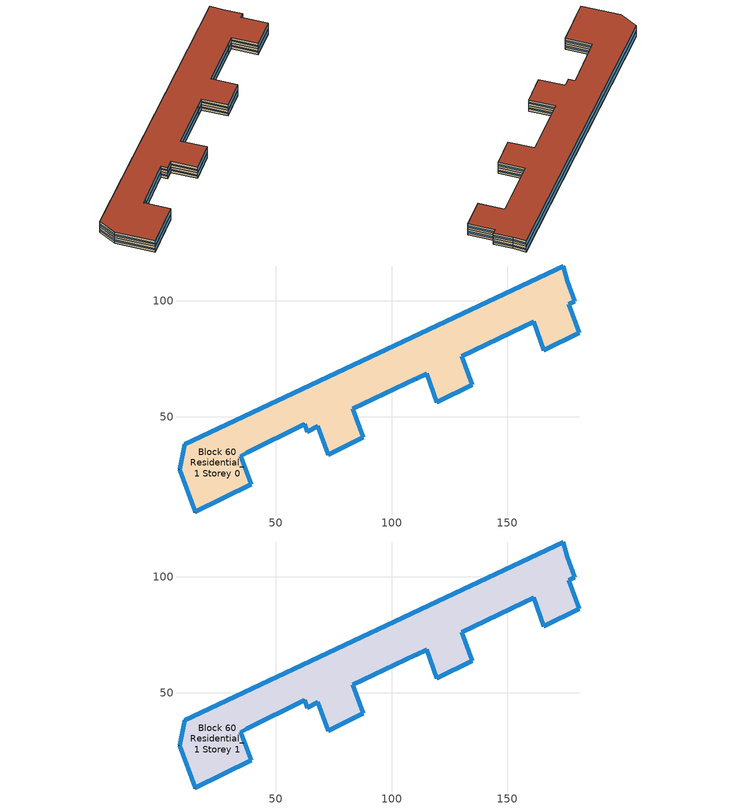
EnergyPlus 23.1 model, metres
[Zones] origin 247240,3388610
Block 60 Residential_1 Storey 0
 floor ground (Project Floor): 174.19,115.06 175.96,108.7 179.21,99.86 176.49,98.59 181,86.17 165.76,78.76 161.34,90.96 156.78,88.74 130.29,76.16 134.8,63.85 119.56,56.33 115.14,68.52 110.58,66.3 83.31,53.41 87.82,41.1 72.58,33.58 68.16,45.77 63.6,43.55 62.43,46.68 37.57,34.4 34.95,33.02 39.46,20.82 15.29,8.85 8.62,27.2 10.69,38.02 z0
 wall outside (Project Wall): 37.57,34.4 62.43,46.68 63.6,43.55 68.16,45.77 72.58,33.58 87.82,41.1 83.31,53.41 110.58,66.3 115.14,68.52 119.56,56.33 134.8,63.85 130.29,76.16 156.78,88.74 161.34,90.96 165.76,78.76 181,86.17 176.49,98.59 179.21,99.86 175.96,108.7 174.19,115.06 10.69,38.02 8.62,27.2 15.29,8.85 39.46,20.82 34.95,33.02 37.57,34.4 z0:3
 window (Residential_south_window_construction): 37.59,34.4 62.41,46.68 / 63.6,43.55 68.16,45.77 / 72.59,33.58 87.81,41.09 / 83.33,53.41 110.57,66.29 / 110.58,66.3 115.14,68.52 / 119.57,56.33 134.79,63.84 / 130.3,76.16 156.77,88.73 / 156.78,88.74 161.34,90.96 / 165.77,78.77 180.99,86.17 / 176.49,98.59 179.21,99.86 / 15.3,8.86 39.45,20.81 / 34.95,33.02 37.57,34.4 z0.6:2.4
 window (Residential_west_window_construction): 62.43,46.68 63.6,43.55 / 68.17,45.77 72.58,33.58 / 115.14,68.52 119.56,56.33 / 161.35,90.95 165.76,78.77 / 10.69,38.02 8.62,27.21 / 8.62,27.19 15.28,8.86 z1.2:1.8
 window (Residential_east_window_construction): 87.82,41.1 83.31,53.4 / 134.8,63.85 130.29,76.15 / 181,86.18 176.49,98.59 / 179.21,99.86 175.96,108.7 / 175.96,108.7 174.19,115.06 / 39.46,20.83 34.95,33.01 z1.12:1.88
 window (Residential_north_window_construction): 174.11,115.03 10.78,38.06 z0.6:2.4
 roof outside (Project Ceiling): 165.76,78.76 181,86.17 176.49,98.59 179.21,99.86 175.96,108.7 174.19,115.06 10.69,38.02 8.62,27.2 15.29,8.85 39.46,20.82 34.95,33.02 37.57,34.4 62.43,46.68 63.6,43.55 68.16,45.77 72.58,33.58 87.82,41.1 83.31,53.41 110.58,66.3 115.14,68.52 119.56,56.33 134.8,63.85 130.29,76.16 156.78,88.74 161.34,90.96 z3
Block 60 Residential_1 Storey 1
 floor outside (Project Floor): 174.19,115.06 175.96,108.7 179.21,99.86 176.49,98.59 181,86.17 165.76,78.76 161.34,90.96 156.78,88.74 130.29,76.16 134.8,63.85 119.56,56.33 115.14,68.52 110.58,66.3 83.31,53.41 87.82,41.1 72.58,33.58 68.16,45.77 63.6,43.55 62.43,46.68 37.57,34.4 34.95,33.02 39.46,20.82 15.29,8.85 8.62,27.2 10.69,38.02 z3
 wall outside (Project Wall): 37.57,34.4 62.43,46.68 63.6,43.55 68.16,45.77 72.58,33.58 87.82,41.1 83.31,53.41 110.58,66.3 115.14,68.52 119.56,56.33 134.8,63.85 130.29,76.16 156.78,88.74 161.34,90.96 165.76,78.76 181,86.17 176.49,98.59 179.21,99.86 175.96,108.7 174.19,115.06 10.69,38.02 8.62,27.2 15.29,8.85 39.46,20.82 34.95,33.02 37.57,34.4 z3:6
 window (Residential_south_window_construction): 37.59,34.4 62.41,46.68 / 63.6,43.55 68.16,45.77 / 72.59,33.58 87.81,41.09 / 83.33,53.41 110.57,66.29 / 110.58,66.3 115.14,68.52 / 119.57,56.33 134.79,63.84 / 130.3,76.16 156.77,88.73 / 156.78,88.74 161.34,90.96 / 165.77,78.77 180.99,86.17 / 176.49,98.59 179.21,99.86 / 15.3,8.86 39.45,20.81 / 34.95,33.02 37.57,34.4 z3.6:5.4
 window (Residential_west_window_construction): 62.43,46.68 63.6,43.55 / 68.17,45.77 72.58,33.58 / 115.14,68.52 119.56,56.33 / 161.35,90.95 165.76,78.77 / 10.69,38.02 8.62,27.21 / 8.62,27.19 15.28,8.86 z4.2:4.8
 window (Residential_east_window_construction): 87.82,41.1 83.31,53.4 / 134.8,63.85 130.29,76.15 / 181,86.18 176.49,98.59 / 179.21,99.86 175.96,108.7 / 175.96,108.7 174.19,115.06 / 39.46,20.83 34.95,33.01 z4.12:4.88
 window (Residential_north_window_construction): 174.11,115.03 10.78,38.06 z3.6:5.4
 roof outside (Project Flat Roof): 165.76,78.76 181,86.17 176.49,98.59 179.21,99.86 175.96,108.7 174.19,115.06 10.69,38.02 8.62,27.2 15.29,8.85 39.46,20.82 34.95,33.02 37.57,34.4 62.43,46.68 63.6,43.55 68.16,45.77 72.58,33.58 87.82,41.1 83.31,53.41 110.58,66.3 115.14,68.52 119.56,56.33 134.8,63.85 130.29,76.16 156.78,88.74 161.34,90.96 z6
[Building]
Building_1: North Axis=0; Terrain=City; Loads Convergence Tolerance Value=0.04; Temperature Convergence Tolerance Value=0.4; Solar Distribution=FullExterior; Maximum Number of Warmup Days=25; Minimum Number of Warmup Days=6
[Site:Location]
CHN Design_Conditions: Latitude=30; Longitude=114; Time Zone=8; Elevation=12
[SIZINGPERIOD:DESIGNDAY] Day of Month=21; DryBulb Temperature Range Modifier Type=DefaultMultipliers; Humidity Condition Type=Wetbulb; Barometric Pressure=101181; Rain Indicator=No; Snow Indicator=No; Daylight Saving Time Indicator=No; Sky Clearness=0; Begin Environment Reset Mode=FullResetAtBeginEnvironment
Name | Month | Day Type | Maximum DryBulb Temperature | Daily DryBulb Temperature Range | Wetbulb or DewPoint at Maximum DryBulb | Wind Speed | Wind Direction | Solar Model Indicator | ASHRAE Clear Sky Optical Depth for Beam Irradiance taub | ASHRAE Clear Sky Optical Depth for Diffuse Irradiance taud
Ann Htg 99.6% Condns DB | 1 | WinterDesignDay | -10 | 0 | -4.8 | 1 | 340 | ASHRAEClearSky | 0 | 0
Ann Clg .4% Condns DB=>MWB | 7 | SummerDesignDay | 40 | 6.6 | 27.1 | 3.5 | 220 | ASHRAETau | 0.781 | 1.413
[MATERIAL]
DefaultMaterial: Roughness=Rough; Thickness=0.1; Conductivity=0.1; Density=1000; Specific Heat=1000; Thermal Absorptance=0.9; Solar Absorptance=0.7; Visible Absorptance=0.7
[WINDOWMATERIAL:SIMPLEGLAZINGSYSTEM] Solar Heat Gain Coefficient=0.4; Visible Transmittance=0.6
Name | UFactor
Residential_east_window; Residential_south_window; Residential_north_window | 2
Residential_west_window | 1.5
[CONSTRUCTION]
Project Wall; Project Floor; Project Flat Roof; Project Ceiling: DefaultMaterial
Residential_east_window_construction: Residential_east_window
Residential_south_window_construction: Residential_south_window
Residential_west_window_construction: Residential_west_window
Residential_north_window_construction: Residential_north_window
[SPACE] Ceiling Height=autocalculate; Volume=autocalculate; Floor Area=autocalculate; Space Type=Residential
Name | Zone
Block 60 Residential_1 Storey 0_space | Block 60 Residential_1 Storey 0
Block 60 Residential_1 Storey 1_space | Block 60 Residential_1 Storey 1
[SPACELIST]
Residential: Block 60 Residential_1 Storey 0_space, Block 60 Residential_1 Storey 1_space
[ZONE] Type=1; Multiplier=1; Ceiling Height=autocalculate; Volume=autocalculate; Floor Area=autocalculate; Part of Total Floor Area=Yes
Block 60 Residential_1 Storey 0; Block 60 Residential_1 Storey 1
[PEOPLE]
People_for_residential: Zone or ZoneList or Space or SpaceList=Residential; Number of People Schedule=SeasonalSchedule_Schedule_residential_people; Number of People Calculation Method=People/Area; People per Floor Area=0.04; Fraction Radiant=0.3; Sensible Heat Fraction=autocalculate; Activity Level Schedule=SeasonalSchedule_Schedule_residential_activity; Carbon Dioxide Generation Rate=3.82e-08; Enable ASHRAE 55 Comfort Warnings=No; Mean Radiant Temperature Calculation Type=ZoneAveraged; Clothing Insulation Calculation Method=ClothingInsulationSchedule; Cold Stress Temperature Threshold=15.56; Heat Stress Temperature Threshold=30
[LIGHTS]
Light_for_residential: Zone or ZoneList or Space or SpaceList=Residential; Schedule=SeasonalSchedule_residential_lighting; Design Level Calculation Method=Watts/Area; Watts per Zone Floor Area=5; Return Air Fraction=0; Fraction Radiant=0.32; Fraction Visible=0.25; Fraction Replaceable=1; EndUse Subcategory=General; Return Air Fraction Calculated from Plenum Temperature=No; Return Air Fraction Function of Plenum Temperature Coefficient 1=0; Return Air Fraction Function of Plenum Temperature Coefficient 2=0
[ELECTRICEQUIPMENT]
Equipment_for_residential: Zone or ZoneList or Space or SpaceList=Residential; Schedule=SeasonalSchedule_Schedule_residential_equipment; Design Level Calculation Method=Watts/Area; Watts per Zone Floor Area=3.8; Fraction Latent=0; Fraction Radiant=0; Fraction Lost=0; EndUse Subcategory=Electric Equipment
[DAYLIGHTING:CONTROLS] Illuminance Setpoint at Reference Point 1=300
Name | Zone or Space | Glare Calculation Daylighting Reference Point | Daylighting Reference Point 1
Dlight_Block 60 Residential_1 Storey 0 | Block 60 Residential_1 Storey 0 | Rpoint_Block 60 Residential_1 Storey 0 | Rpoint_Block 60 Residential_1 Storey 0
Dlight_Block 60 Residential_1 Storey 1 | Block 60 Residential_1 Storey 1 | Rpoint_Block 60 Residential_1 Storey 1 | Rpoint_Block 60 Residential_1 Storey 1
[HVACTEMPLATE:THERMOSTAT]
Name | Heating Setpoint Schedule | Cooling Setpoint Schedule
Thermostat_for_office | SeasonalSchedule_office_heating | SeasonalSchedule_office_cooling
Thermostat_for_commercial | SeasonalSchedule_commerical_heating | SeasonalSchedule_commerical_cooling
Thermostat_for_residential | SeasonalSchedule_residential_heating | SeasonalSchedule_residential_cooling
Thermostat_for_school | SeasonalSchedule_school_heating | SeasonalSchedule_school_cooling
Thermostat_for_hospital | SeasonalSchedule_hospital_heating | SeasonalSchedule_hospital_cooling
Thermostat_for_industrial | SeasonalSchedule_Industrial_heating | SeasonalSchedule_Industrial_cooling
Thermostat_for_transport | SeasonalSchedule_transport_heating | SeasonalSchedule_transport_cooling
Thermostat_for_administration | SeasonalSchedule_administration_heating | SeasonalSchedule_administration_cooling
[HVACTEMPLATE:ZONE:IDEALLOADSAIRSYSTEM] Template Thermostat=Thermostat_for_residential; Maximum Heating Supply Air Temperature=50; Minimum Cooling Supply Air Temperature=13; Maximum Heating Supply Air Humidity Ratio=0.0156; Minimum Cooling Supply Air Humidity Ratio=0.0077; Heating Limit=NoLimit; Cooling Limit=NoLimit; Dehumidification Control Type=ConstantSensibleHeatRatio; Cooling Sensible Heat Ratio=0.7; Dehumidification Setpoint=60; Humidification Control Type=None; Humidification Setpoint=30; Outdoor Air Method=DetailedSpecification; Outdoor Air Flow Rate per Person=0.00944; Outdoor Air Flow Rate per Zone Floor Area=0; Outdoor Air Flow Rate per Zone=0; Design Specification Outdoor Air Object=Ventilation_for_residential; Demand Controlled Ventilation Type=None; Outdoor Air Economizer Type=NoEconomizer; Heat Recovery Type=None; Sensible Heat Recovery Effectiveness=0.7; Latent Heat Recovery Effectiveness=0.65
Block 60 Residential_1 Storey 0; Block 60 Residential_1 Storey 1
[DESIGNSPECIFICATION:OUTDOORAIR]
Ventilation_for_residential: Outdoor Air Method=Flow/Person; Outdoor Air Flow per Person=0.00833333; Outdoor Air Flow per Zone Floor Area=0; Outdoor Air Flow per Zone=0; Outdoor Air Flow Air Changes per Hour=0
[SCHEDULE:DAY:HOURLY]
Schedule_administration_heating_summer_hourly; Schedule_commerical_heating_summer_hourly; Schedule_residential_heating_summer_hourly; Schedule_school_heating_summer_hourly; Schedule_hospital_heating_summer_hourly; Schedule_Industrial_heating_summer_hourly; Schedule_transport_heating_summer_hourly; Schedule_office_heating_summer_hourly: -20, -20, -20, -20, -20, -20, -20, -20, -20, -20, -20, -20, -20, -20, -20, -20, -20, -20, -20, -20, -20, -20, -20, -20
Schedule_administration_heating_winnter_weekday_hourly: 5, 5, 5, 5, 5, 5, 12, 12, 18, 20, 20, 20, 20, 20, 20, 20, 20, 20, 18, 5, 5, 5, 5, 5
Schedule_administration_heating_winnter_holiday_hourly; Schedule_school_heating_winnter_holiday_hourly: 5, 5, 5, 5, 5, 5, 5, 5, 5, 5, 5, 5, 5, 5, 5, 5, 5, 5, 5, 5, 5, 5, 5, 5
Schedule_administration_cooling_winter_hourly; Schedule_administration_cooling_summer_holiday_hourly; Schedule_commerical_cooling_winter_hourly; Schedule_residential_cooling_winter_hourly; Schedule_school_cooling_winter_hourly; Schedule_school_cooling_summer_holiday_hourly; Schedule_hospital_cooling_winter_hourly; Schedule_Industrial_cooling_winter_hourly; Schedule_transport_cooling_winter_hourly; Schedule_office_cooling_winter_hourly: 50, 50, 50, 50, 50, 50, 50, 50, 50, 50, 50, 50, 50, 50, 50, 50, 50, 50, 50, 50, 50, 50, 50, 50
Schedule_administration_cooling_summer_weekday_hourly: 50, 50, 50, 50, 50, 50, 50, 28, 26, 26, 26, 26, 26, 26, 26, 26, 26, 26, 50, 50, 50, 50, 50, 50
Schedule_commerical_heating_winnter_weekday_hourly; Schedule_commerical_heating_winnter_holiday_hourly: 5, 5, 5, 5, 5, 5, 12, 16, 18, 18, 18, 18, 18, 18, 18, 18, 18, 18, 18, 18, 12, 5, 5, 5
Schedule_commerical_cooling_summer_weekday_hourly; Schedule_commerical_cooling_summer_holiday_hourly: 50, 50, 50, 50, 50, 50, 50, 28, 24, 24, 24, 24, 24, 24, 24, 24, 24, 24, 24, 24, 24, 28, 50, 50
Schedule_residential_heating_winnter_weekday_hourly; Schedule_residential_heating_winnter_holiday_hourly: 18, 18, 18, 18, 18, 18, 18, -20, -20, -20, -20, -20, -20, -20, -20, -20, -20, -20, -20, -20, 18, 18, 18, 18
Schedule_residential_cooling_summer_weekday_hourly; Schedule_residential_cooling_summer_holiday_hourly: 26, 26, 26, 26, 26, 26, 26, 50, 50, 50, 50, 50, 50, 50, 50, 50, 50, 50, 50, 50, 26, 26, 26, 26
Schedule_residential_lighting_weekday_hourly; Schedule_residential_lighting_holiday_hourly: 0.1, 0.1, 0.1, 0.1, 0.1, 0.8, 0.5, 0, 0, 0, 0, 0, 0, 0, 0, 0, 0, 0, 1, 1, 1, 1, 0.1, 0.1
Schedule_residential_equipment_weekday_hourly: 0.2, 0.2, 0.2, 0.2, 0.2, 0.2, 0.8, 0.8, 0.6, 0.6, 0.8, 0.8, 0.8, 0.5, 0.5, 0.5, 0.6, 0.9, 0.9, 0.9, 0.9, 0.9, 0.2, 0.2
Schedule_residential_equipment_holiday_hourly: 0.2, 0.2, 0.2, 0.2, 0.2, 0.2, 0.75, 1, 0.5, 0.3, 0.5, 0.8, 0.5, 0.25, 0.25, 0.25, 0.25, 0.5, 0.9, 0.8, 0.75, 0.5, 0.2, 0.2
Schedule_residential_people_weekday_hourly: 1, 1, 1, 1, 1, 1, 0.5, 0.5, 0, 0, 0, 0, 0, 0, 0, 0, 0, 0, 0, 0, 0.5, 1, 1, 1
Schedule_residential_people_holiday_hourly: 0.5, 0.5, 0.5, 0.5, 0.5, 0.5, 0.5, 0.5, 0.5, 0.5, 0.5, 0.5, 0.5, 0.5, 0.5, 0.5, 0.5, 0.5, 0.5, 0.5, 0.5, 0.5, 0.5, 0.5
Schedule_residential_activity_weekday_hourly; Schedule_residential_activity_holiday_hourly: 108, 108, 108, 108, 108, 108, 108, 108, 108, 108, 108, 108, 108, 108, 108, 108, 108, 108, 108, 108, 108, 108, 108, 108
Schedule_school_heating_winnter_weekday_hourly: 5, 5, 5, 5, 5, 12, 18, 20, 20, 20, 20, 20, 20, 20, 20, 20, 20, 20, 18, 12, 5, 5, 5, 5
Schedule_school_cooling_summer_weekday_hourly: 50, 50, 50, 50, 50, 50, 28, 26, 26, 26, 26, 26, 26, 26, 26, 26, 26, 26, 50, 50, 50, 50, 50, 50
Schedule_hospital_heating_winnter_weekday_hourly; Schedule_hospital_heating_winnter_holiday_hourly: 22, 22, 22, 22, 22, 22, 22, 22, 22, 22, 22, 22, 22, 22, 22, 22, 22, 22, 22, 22, 22, 22, 22, 22
Schedule_hospital_cooling_summer_weekday_hourly; Schedule_hospital_cooling_summer_holiday_hourly: 26, 26, 26, 26, 26, 26, 26, 26, 26, 26, 26, 26, 26, 26, 26, 26, 26, 26, 26, 26, 26, 26, 26, 26
Schedule_Industrial_heating_winnter_weekday_hourly; Schedule_Industrial_heating_winnter_holiday_hourly: -20, -20, -20, -20, -20, -20, 18, 18, 18, 18, 18, 18, 18, 18, 18, 18, 18, 18, 18, -20, -20, -20, -20, -20
Schedule_Industrial_cooling_summer_weekday_hourly; Schedule_Industrial_cooling_summer_holiday_hourly: 50, 50, 50, 50, 50, 50, 50, 28, 28, 28, 28, 28, 28, 28, 28, 28, 28, 28, 28, 50, 50, 50, 50, 50
Schedule_transport_heating_winnter_weekday_hourly; Schedule_transport_heating_winnter_holiday_hourly: 18, 18, 18, 18, 18, 18, 20, 20, 20, 20, 20, 20, 20, 20, 20, 20, 20, 20, 20, 20, 20, 20, 18, 18
Schedule_transport_cooling_summer_weekday_hourly; Schedule_transport_cooling_summer_holiday_hourly: 26, 26, 26, 26, 26, 26, 26, 24, 24, 24, 25, 24, 24, 24, 24, 24, 24, 24, 24, 24, 24, 24, 26, 28
Schedule_office_heating_winnter_weekday_hourly: 5, 5, 5, 5, 5, 5, 12, 18, 20, 20, 20, 20, 20, 20, 20, 20, 20, 20, 20, 18, 12, 5, 5, 5
Schedule_office_heating_winnter_holiday_hourly: 5, 5, 5, 5, 5, 5, 5, 5, 5, 16, 16, 16, 16, 16, 16, 16, 16, 5, 5, 5, 5, 5, 5, 5
Schedule_office_cooling_summer_weekday_hourly: 50, 50, 50, 50, 50, 50, 28, 26, 26, 26, 26, 26, 26, 26, 26, 26, 26, 26, 26, 26, 50, 50, 50, 50
Schedule_office_cooling_summer_holiday_hourly: 50, 50, 50, 50, 50, 50, 50, 50, 50, 50, 50, 26, 26, 26, 26, 26, 26, 50, 50, 50, 50, 50, 50, 50
[SCHEDULE:WEEK:DAILY]
Schedule_office_heating_summer_weekly: Schedule_office_heating_summer_hourly, Schedule_office_heating_summer_hourly, Schedule_office_heating_summer_hourly, Schedule_office_heating_summer_hourly, Schedule_office_heating_summer_hourly, Schedule_office_heating_summer_hourly, Schedule_office_heating_summer_hourly, Schedule_office_heating_summer_hourly, Schedule_office_heating_summer_hourly, Schedule_office_heating_summer_hourly, Schedule_office_heating_summer_hourly, Schedule_office_heating_summer_hourly
Schedule_office_heating_winnter_weekly: Schedule_office_heating_winnter_holiday_hourly, Schedule_office_heating_winnter_weekday_hourly, Schedule_office_heating_winnter_weekday_hourly, Schedule_office_heating_winnter_weekday_hourly, Schedule_office_heating_winnter_weekday_hourly, Schedule_office_heating_winnter_weekday_hourly, Schedule_office_heating_winnter_holiday_hourly, Schedule_office_heating_winnter_holiday_hourly, Schedule_office_heating_winnter_weekday_hourly, Schedule_office_heating_winnter_weekday_hourly, Schedule_office_heating_winnter_holiday_hourly, Schedule_office_heating_winnter_holiday_hourly
Schedule_office_cooling_winnter_weekly: Schedule_office_cooling_winter_hourly, Schedule_office_cooling_winter_hourly, Schedule_office_cooling_winter_hourly, Schedule_office_cooling_winter_hourly, Schedule_office_cooling_winter_hourly, Schedule_office_cooling_winter_hourly, Schedule_office_cooling_winter_hourly, Schedule_office_cooling_winter_hourly, Schedule_office_cooling_winter_hourly, Schedule_office_cooling_winter_hourly, Schedule_office_cooling_winter_hourly, Schedule_office_cooling_winter_hourly
Schedule_office_cooling_summer_weekly: Schedule_office_cooling_summer_holiday_hourly, Schedule_office_cooling_summer_weekday_hourly, Schedule_office_cooling_summer_weekday_hourly, Schedule_office_cooling_summer_weekday_hourly, Schedule_office_cooling_summer_weekday_hourly, Schedule_office_cooling_summer_weekday_hourly, Schedule_office_cooling_summer_holiday_hourly, Schedule_office_cooling_summer_holiday_hourly, Schedule_office_cooling_summer_weekday_hourly, Schedule_office_cooling_summer_weekday_hourly, Schedule_office_cooling_summer_holiday_hourly, Schedule_office_cooling_summer_holiday_hourly
Schedule_commerical_heating_summer_weekly: Schedule_commerical_heating_summer_hourly, Schedule_commerical_heating_summer_hourly, Schedule_commerical_heating_summer_hourly, Schedule_commerical_heating_summer_hourly, Schedule_commerical_heating_summer_hourly, Schedule_commerical_heating_summer_hourly, Schedule_commerical_heating_summer_hourly, Schedule_commerical_heating_summer_hourly, Schedule_commerical_heating_summer_hourly, Schedule_commerical_heating_summer_hourly, Schedule_commerical_heating_summer_hourly, Schedule_commerical_heating_summer_hourly
Schedule_commerical_heating_winnter_weekly: Schedule_commerical_heating_winnter_holiday_hourly, Schedule_commerical_heating_winnter_weekday_hourly, Schedule_commerical_heating_winnter_weekday_hourly, Schedule_commerical_heating_winnter_weekday_hourly, Schedule_commerical_heating_winnter_weekday_hourly, Schedule_commerical_heating_winnter_weekday_hourly, Schedule_commerical_heating_winnter_holiday_hourly, Schedule_commerical_heating_winnter_holiday_hourly, Schedule_commerical_heating_winnter_weekday_hourly, Schedule_commerical_heating_winnter_weekday_hourly, Schedule_commerical_heating_winnter_holiday_hourly, Schedule_commerical_heating_winnter_holiday_hourly
Schedule_commerical_cooling_winnter_weekly: Schedule_commerical_cooling_winter_hourly, Schedule_commerical_cooling_winter_hourly, Schedule_commerical_cooling_winter_hourly, Schedule_commerical_cooling_winter_hourly, Schedule_commerical_cooling_winter_hourly, Schedule_commerical_cooling_winter_hourly, Schedule_commerical_cooling_winter_hourly, Schedule_commerical_cooling_winter_hourly, Schedule_commerical_cooling_winter_hourly, Schedule_commerical_cooling_winter_hourly, Schedule_commerical_cooling_winter_hourly, Schedule_commerical_cooling_winter_hourly
Schedule_commerical_cooling_summer_weekly: Schedule_commerical_cooling_summer_holiday_hourly, Schedule_commerical_cooling_summer_weekday_hourly, Schedule_commerical_cooling_summer_weekday_hourly, Schedule_commerical_cooling_summer_weekday_hourly, Schedule_commerical_cooling_summer_weekday_hourly, Schedule_commerical_cooling_summer_weekday_hourly, Schedule_commerical_cooling_summer_holiday_hourly, Schedule_commerical_cooling_summer_holiday_hourly, Schedule_commerical_cooling_summer_weekday_hourly, Schedule_commerical_cooling_summer_weekday_hourly, Schedule_commerical_cooling_summer_holiday_hourly, Schedule_commerical_cooling_summer_holiday_hourly
Schedule_residential_heating_summer_weekly: Schedule_residential_heating_summer_hourly, Schedule_residential_heating_summer_hourly, Schedule_residential_heating_summer_hourly, Schedule_residential_heating_summer_hourly, Schedule_residential_heating_summer_hourly, Schedule_residential_heating_summer_hourly, Schedule_residential_heating_summer_hourly, Schedule_residential_heating_summer_hourly, Schedule_residential_heating_summer_hourly, Schedule_residential_heating_summer_hourly, Schedule_residential_heating_summer_hourly, Schedule_residential_heating_summer_hourly
Schedule_residential_heating_winnter_weekly: Schedule_residential_heating_winnter_holiday_hourly, Schedule_residential_heating_winnter_weekday_hourly, Schedule_residential_heating_winnter_weekday_hourly, Schedule_residential_heating_winnter_weekday_hourly, Schedule_residential_heating_winnter_weekday_hourly, Schedule_residential_heating_winnter_weekday_hourly, Schedule_residential_heating_winnter_holiday_hourly, Schedule_residential_heating_winnter_holiday_hourly, Schedule_residential_heating_winnter_weekday_hourly, Schedule_residential_heating_winnter_weekday_hourly, Schedule_residential_heating_winnter_holiday_hourly, Schedule_residential_heating_winnter_holiday_hourly
Schedule_residential_cooling_winnter_weekly: Schedule_residential_cooling_winter_hourly, Schedule_residential_cooling_winter_hourly, Schedule_residential_cooling_winter_hourly, Schedule_residential_cooling_winter_hourly, Schedule_residential_cooling_winter_hourly, Schedule_residential_cooling_winter_hourly, Schedule_residential_cooling_winter_hourly, Schedule_residential_cooling_winter_hourly, Schedule_residential_cooling_winter_hourly, Schedule_residential_cooling_winter_hourly, Schedule_residential_cooling_winter_hourly, Schedule_residential_cooling_winter_hourly
Schedule_residential_cooling_summer_weekly: Schedule_residential_cooling_summer_holiday_hourly, Schedule_residential_cooling_summer_weekday_hourly, Schedule_residential_cooling_summer_weekday_hourly, Schedule_residential_cooling_summer_weekday_hourly, Schedule_residential_cooling_summer_weekday_hourly, Schedule_residential_cooling_summer_weekday_hourly, Schedule_residential_cooling_summer_holiday_hourly, Schedule_residential_cooling_summer_holiday_hourly, Schedule_residential_cooling_summer_weekday_hourly, Schedule_residential_cooling_summer_weekday_hourly, Schedule_residential_cooling_summer_holiday_hourly, Schedule_residential_cooling_summer_holiday_hourly
Schedule_residential_lighting_weekly: Schedule_residential_lighting_holiday_hourly, Schedule_residential_lighting_weekday_hourly, Schedule_residential_lighting_weekday_hourly, Schedule_residential_lighting_weekday_hourly, Schedule_residential_lighting_weekday_hourly, Schedule_residential_lighting_weekday_hourly, Schedule_residential_lighting_holiday_hourly, Schedule_residential_lighting_holiday_hourly, Schedule_residential_lighting_weekday_hourly, Schedule_residential_lighting_weekday_hourly, Schedule_residential_lighting_holiday_hourly, Schedule_residential_lighting_holiday_hourly
Schedule_residential_equipment_weekly: Schedule_residential_equipment_holiday_hourly, Schedule_residential_equipment_weekday_hourly, Schedule_residential_equipment_weekday_hourly, Schedule_residential_equipment_weekday_hourly, Schedule_residential_equipment_weekday_hourly, Schedule_residential_equipment_weekday_hourly, Schedule_residential_equipment_holiday_hourly, Schedule_residential_equipment_holiday_hourly, Schedule_residential_equipment_weekday_hourly, Schedule_residential_equipment_weekday_hourly, Schedule_residential_equipment_holiday_hourly, Schedule_residential_equipment_holiday_hourly
Schedule_residential_people_weekly: Schedule_residential_people_holiday_hourly, Schedule_residential_people_weekday_hourly, Schedule_residential_people_weekday_hourly, Schedule_residential_people_weekday_hourly, Schedule_residential_people_weekday_hourly, Schedule_residential_people_weekday_hourly, Schedule_residential_people_holiday_hourly, Schedule_residential_people_holiday_hourly, Schedule_residential_people_weekday_hourly, Schedule_residential_people_weekday_hourly, Schedule_residential_people_holiday_hourly, Schedule_residential_people_holiday_hourly
Schedule_residential_activity_weekly: Schedule_residential_activity_holiday_hourly, Schedule_residential_activity_weekday_hourly, Schedule_residential_activity_weekday_hourly, Schedule_residential_activity_weekday_hourly, Schedule_residential_activity_weekday_hourly, Schedule_residential_activity_weekday_hourly, Schedule_residential_activity_holiday_hourly, Schedule_residential_activity_holiday_hourly, Schedule_residential_activity_weekday_hourly, Schedule_residential_activity_weekday_hourly, Schedule_residential_activity_holiday_hourly, Schedule_residential_activity_holiday_hourly
Schedule_school_heating_summer_weekly: Schedule_school_heating_summer_hourly, Schedule_school_heating_summer_hourly, Schedule_school_heating_summer_hourly, Schedule_school_heating_summer_hourly, Schedule_school_heating_summer_hourly, Schedule_school_heating_summer_hourly, Schedule_school_heating_summer_hourly, Schedule_school_heating_summer_hourly, Schedule_school_heating_summer_hourly, Schedule_school_heating_summer_hourly, Schedule_school_heating_summer_hourly, Schedule_school_heating_summer_hourly
Schedule_school_heating_winnter_weekly: Schedule_school_heating_winnter_holiday_hourly, Schedule_school_heating_winnter_weekday_hourly, Schedule_school_heating_winnter_weekday_hourly, Schedule_school_heating_winnter_weekday_hourly, Schedule_school_heating_winnter_weekday_hourly, Schedule_school_heating_winnter_weekday_hourly, Schedule_school_heating_winnter_holiday_hourly, Schedule_school_heating_winnter_holiday_hourly, Schedule_school_heating_winnter_weekday_hourly, Schedule_school_heating_winnter_weekday_hourly, Schedule_school_heating_winnter_holiday_hourly, Schedule_school_heating_winnter_holiday_hourly
Schedule_school_cooling_winnter_weekly: Schedule_school_cooling_winter_hourly, Schedule_school_cooling_winter_hourly, Schedule_school_cooling_winter_hourly, Schedule_school_cooling_winter_hourly, Schedule_school_cooling_winter_hourly, Schedule_school_cooling_winter_hourly, Schedule_school_cooling_winter_hourly, Schedule_school_cooling_winter_hourly, Schedule_school_cooling_winter_hourly, Schedule_school_cooling_winter_hourly, Schedule_school_cooling_winter_hourly, Schedule_school_cooling_winter_hourly
Schedule_school_cooling_summer_weekly: Schedule_school_cooling_summer_holiday_hourly, Schedule_school_cooling_summer_weekday_hourly, Schedule_school_cooling_summer_weekday_hourly, Schedule_school_cooling_summer_weekday_hourly, Schedule_school_cooling_summer_weekday_hourly, Schedule_school_cooling_summer_weekday_hourly, Schedule_school_cooling_summer_holiday_hourly, Schedule_school_cooling_summer_holiday_hourly, Schedule_school_cooling_summer_weekday_hourly, Schedule_school_cooling_summer_weekday_hourly, Schedule_school_cooling_summer_holiday_hourly, Schedule_school_cooling_summer_holiday_hourly
Schedule_hospital_heating_summer_weekly: Schedule_hospital_heating_summer_hourly, Schedule_hospital_heating_summer_hourly, Schedule_hospital_heating_summer_hourly, Schedule_hospital_heating_summer_hourly, Schedule_hospital_heating_summer_hourly, Schedule_hospital_heating_summer_hourly, Schedule_hospital_heating_summer_hourly, Schedule_hospital_heating_summer_hourly, Schedule_hospital_heating_summer_hourly, Schedule_hospital_heating_summer_hourly, Schedule_hospital_heating_summer_hourly, Schedule_hospital_heating_summer_hourly
Schedule_hospital_heating_winnter_weekly: Schedule_hospital_heating_winnter_holiday_hourly, Schedule_hospital_heating_winnter_weekday_hourly, Schedule_hospital_heating_winnter_weekday_hourly, Schedule_hospital_heating_winnter_weekday_hourly, Schedule_hospital_heating_winnter_weekday_hourly, Schedule_hospital_heating_winnter_weekday_hourly, Schedule_hospital_heating_winnter_holiday_hourly, Schedule_hospital_heating_winnter_holiday_hourly, Schedule_hospital_heating_winnter_weekday_hourly, Schedule_hospital_heating_winnter_weekday_hourly, Schedule_hospital_heating_winnter_holiday_hourly, Schedule_hospital_heating_winnter_holiday_hourly
Schedule_hospital_cooling_winnter_weekly: Schedule_hospital_cooling_winter_hourly, Schedule_hospital_cooling_winter_hourly, Schedule_hospital_cooling_winter_hourly, Schedule_hospital_cooling_winter_hourly, Schedule_hospital_cooling_winter_hourly, Schedule_hospital_cooling_winter_hourly, Schedule_hospital_cooling_winter_hourly, Schedule_hospital_cooling_winter_hourly, Schedule_hospital_cooling_winter_hourly, Schedule_hospital_cooling_winter_hourly, Schedule_hospital_cooling_winter_hourly, Schedule_hospital_cooling_winter_hourly
Schedule_hospital_cooling_summer_weekly: Schedule_hospital_cooling_summer_holiday_hourly, Schedule_hospital_cooling_summer_weekday_hourly, Schedule_hospital_cooling_summer_weekday_hourly, Schedule_hospital_cooling_summer_weekday_hourly, Schedule_hospital_cooling_summer_weekday_hourly, Schedule_hospital_cooling_summer_weekday_hourly, Schedule_hospital_cooling_summer_holiday_hourly, Schedule_hospital_cooling_summer_holiday_hourly, Schedule_hospital_cooling_summer_weekday_hourly, Schedule_hospital_cooling_summer_weekday_hourly, Schedule_hospital_cooling_summer_holiday_hourly, Schedule_hospital_cooling_summer_holiday_hourly
Schedule_Industrial_heating_summer_weekly: Schedule_Industrial_heating_summer_hourly, Schedule_Industrial_heating_summer_hourly, Schedule_Industrial_heating_summer_hourly, Schedule_Industrial_heating_summer_hourly, Schedule_Industrial_heating_summer_hourly, Schedule_Industrial_heating_summer_hourly, Schedule_Industrial_heating_summer_hourly, Schedule_Industrial_heating_summer_hourly, Schedule_Industrial_heating_summer_hourly, Schedule_Industrial_heating_summer_hourly, Schedule_Industrial_heating_summer_hourly, Schedule_Industrial_heating_summer_hourly
Schedule_Industrial_heating_winnter_weekly: Schedule_Industrial_heating_winnter_holiday_hourly, Schedule_Industrial_heating_winnter_weekday_hourly, Schedule_Industrial_heating_winnter_weekday_hourly, Schedule_Industrial_heating_winnter_weekday_hourly, Schedule_Industrial_heating_winnter_weekday_hourly, Schedule_Industrial_heating_winnter_weekday_hourly, Schedule_Industrial_heating_winnter_holiday_hourly, Schedule_Industrial_heating_winnter_holiday_hourly, Schedule_Industrial_heating_winnter_weekday_hourly, Schedule_Industrial_heating_winnter_weekday_hourly, Schedule_Industrial_heating_winnter_holiday_hourly, Schedule_Industrial_heating_winnter_holiday_hourly
Schedule_Industrial_cooling_winnter_weekly: Schedule_Industrial_cooling_winter_hourly, Schedule_Industrial_cooling_winter_hourly, Schedule_Industrial_cooling_winter_hourly, Schedule_Industrial_cooling_winter_hourly, Schedule_Industrial_cooling_winter_hourly, Schedule_Industrial_cooling_winter_hourly, Schedule_Industrial_cooling_winter_hourly, Schedule_Industrial_cooling_winter_hourly, Schedule_Industrial_cooling_winter_hourly, Schedule_Industrial_cooling_winter_hourly, Schedule_Industrial_cooling_winter_hourly, Schedule_Industrial_cooling_winter_hourly
Schedule_Industrial_cooling_summer_weekly: Schedule_Industrial_cooling_summer_holiday_hourly, Schedule_Industrial_cooling_summer_weekday_hourly, Schedule_Industrial_cooling_summer_weekday_hourly, Schedule_Industrial_cooling_summer_weekday_hourly, Schedule_Industrial_cooling_summer_weekday_hourly, Schedule_Industrial_cooling_summer_weekday_hourly, Schedule_Industrial_cooling_summer_holiday_hourly, Schedule_Industrial_cooling_summer_holiday_hourly, Schedule_Industrial_cooling_summer_weekday_hourly, Schedule_Industrial_cooling_summer_weekday_hourly, Schedule_Industrial_cooling_summer_holiday_hourly, Schedule_Industrial_cooling_summer_holiday_hourly
Schedule_administration_heating_summer_weekly: Schedule_administration_heating_summer_hourly, Schedule_administration_heating_summer_hourly, Schedule_administration_heating_summer_hourly, Schedule_administration_heating_summer_hourly, Schedule_administration_heating_summer_hourly, Schedule_administration_heating_summer_hourly, Schedule_administration_heating_summer_hourly, Schedule_administration_heating_summer_hourly, Schedule_administration_heating_summer_hourly, Schedule_administration_heating_summer_hourly, Schedule_administration_heating_summer_hourly, Schedule_administration_heating_summer_hourly
Schedule_administration_heating_winnter_weekly: Schedule_administration_heating_winnter_holiday_hourly, Schedule_administration_heating_winnter_weekday_hourly, Schedule_administration_heating_winnter_weekday_hourly, Schedule_administration_heating_winnter_weekday_hourly, Schedule_administration_heating_winnter_weekday_hourly, Schedule_administration_heating_winnter_weekday_hourly, Schedule_administration_heating_winnter_holiday_hourly, Schedule_administration_heating_winnter_holiday_hourly, Schedule_administration_heating_winnter_weekday_hourly, Schedule_administration_heating_winnter_weekday_hourly, Schedule_administration_heating_winnter_holiday_hourly, Schedule_administration_heating_winnter_holiday_hourly
Schedule_administration_cooling_winnter_weekly: Schedule_administration_cooling_winter_hourly, Schedule_administration_cooling_winter_hourly, Schedule_administration_cooling_winter_hourly, Schedule_administration_cooling_winter_hourly, Schedule_administration_cooling_winter_hourly, Schedule_administration_cooling_winter_hourly, Schedule_administration_cooling_winter_hourly, Schedule_administration_cooling_winter_hourly, Schedule_administration_cooling_winter_hourly, Schedule_administration_cooling_winter_hourly, Schedule_administration_cooling_winter_hourly, Schedule_administration_cooling_winter_hourly
Schedule_administration_cooling_summer_weekly: Schedule_administration_cooling_summer_holiday_hourly, Schedule_administration_cooling_summer_weekday_hourly, Schedule_administration_cooling_summer_weekday_hourly, Schedule_administration_cooling_summer_weekday_hourly, Schedule_administration_cooling_summer_weekday_hourly, Schedule_administration_cooling_summer_weekday_hourly, Schedule_administration_cooling_summer_holiday_hourly, Schedule_administration_cooling_summer_holiday_hourly, Schedule_administration_cooling_summer_weekday_hourly, Schedule_administration_cooling_summer_weekday_hourly, Schedule_administration_cooling_summer_holiday_hourly, Schedule_administration_cooling_summer_holiday_hourly
Schedule_transport_heating_summer_weekly: Schedule_transport_heating_summer_hourly, Schedule_transport_heating_summer_hourly, Schedule_transport_heating_summer_hourly, Schedule_transport_heating_summer_hourly, Schedule_transport_heating_summer_hourly, Schedule_transport_heating_summer_hourly, Schedule_transport_heating_summer_hourly, Schedule_transport_heating_summer_hourly, Schedule_transport_heating_summer_hourly, Schedule_transport_heating_summer_hourly, Schedule_transport_heating_summer_hourly, Schedule_transport_heating_summer_hourly
Schedule_transport_heating_winnter_weekly: Schedule_transport_heating_winnter_holiday_hourly, Schedule_transport_heating_winnter_weekday_hourly, Schedule_transport_heating_winnter_weekday_hourly, Schedule_transport_heating_winnter_weekday_hourly, Schedule_transport_heating_winnter_weekday_hourly, Schedule_transport_heating_winnter_weekday_hourly, Schedule_transport_heating_winnter_holiday_hourly, Schedule_transport_heating_winnter_holiday_hourly, Schedule_transport_heating_winnter_weekday_hourly, Schedule_transport_heating_winnter_weekday_hourly, Schedule_transport_heating_winnter_holiday_hourly, Schedule_transport_heating_winnter_holiday_hourly
Schedule_transport_cooling_winnter_weekly: Schedule_transport_cooling_winter_hourly, Schedule_transport_cooling_winter_hourly, Schedule_transport_cooling_winter_hourly, Schedule_transport_cooling_winter_hourly, Schedule_transport_cooling_winter_hourly, Schedule_transport_cooling_winter_hourly, Schedule_transport_cooling_winter_hourly, Schedule_transport_cooling_winter_hourly, Schedule_transport_cooling_winter_hourly, Schedule_transport_cooling_winter_hourly, Schedule_transport_cooling_winter_hourly, Schedule_transport_cooling_winter_hourly
Schedule_transport_cooling_summer_weekly: Schedule_transport_cooling_summer_holiday_hourly, Schedule_transport_cooling_summer_weekday_hourly, Schedule_transport_cooling_summer_weekday_hourly, Schedule_transport_cooling_summer_weekday_hourly, Schedule_transport_cooling_summer_weekday_hourly, Schedule_transport_cooling_summer_weekday_hourly, Schedule_transport_cooling_summer_holiday_hourly, Schedule_transport_cooling_summer_holiday_hourly, Schedule_transport_cooling_summer_weekday_hourly, Schedule_transport_cooling_summer_weekday_hourly, Schedule_transport_cooling_summer_holiday_hourly, Schedule_transport_cooling_summer_holiday_hourly
[SCHEDULE:YEAR]
SeasonalSchedule_office_heating: Schedule_office_heating_winnter_weekly, 1, 1, 3, 31, Schedule_office_heating_summer_weekly, 4, 1, 11, 30, Schedule_office_heating_winnter_weekly, 12, 1, 12, 31
SeasonalSchedule_office_cooling: Schedule_office_cooling_winnter_weekly, 1, 1, 5, 31, Schedule_office_cooling_summer_weekly, 6, 1, 9, 30, Schedule_office_cooling_winnter_weekly, 10, 1, 12, 31
SeasonalSchedule_commerical_heating: Schedule_commerical_heating_winnter_weekly, 1, 1, 3, 31, Schedule_commerical_heating_summer_weekly, 4, 1, 11, 30, Schedule_commerical_heating_winnter_weekly, 12, 1, 12, 31
SeasonalSchedule_commerical_cooling: Schedule_commerical_cooling_winnter_weekly, 1, 1, 5, 31, Schedule_commerical_cooling_summer_weekly, 6, 1, 9, 30, Schedule_commerical_cooling_winnter_weekly, 10, 1, 12, 31
SeasonalSchedule_residential_heating: Schedule_residential_heating_winnter_weekly, 1, 1, 3, 31, Schedule_residential_heating_summer_weekly, 4, 1, 11, 30, Schedule_residential_heating_winnter_weekly, 12, 1, 12, 31
SeasonalSchedule_residential_cooling: Schedule_residential_cooling_winnter_weekly, 1, 1, 5, 31, Schedule_residential_cooling_summer_weekly, 6, 1, 9, 30, Schedule_residential_cooling_winnter_weekly, 10, 1, 12, 31
SeasonalSchedule_residential_lighting: Schedule_residential_lighting_weekly, 1, 1, 12, 31
SeasonalSchedule_Schedule_residential_equipment: Schedule_residential_equipment_weekly, 1, 1, 12, 31
SeasonalSchedule_Schedule_residential_people: Schedule_residential_people_weekly, 1, 1, 12, 31
SeasonalSchedule_Schedule_residential_activity: Schedule_residential_activity_weekly, 1, 1, 12, 31
SeasonalSchedule_school_heating: Schedule_school_heating_winnter_weekly, 1, 1, 3, 31, Schedule_school_heating_summer_weekly, 4, 1, 11, 30, Schedule_school_heating_winnter_weekly, 12, 1, 12, 31
SeasonalSchedule_school_cooling: Schedule_school_cooling_winnter_weekly, 1, 1, 5, 31, Schedule_school_cooling_summer_weekly, 6, 1, 9, 30, Schedule_school_cooling_winnter_weekly, 10, 1, 12, 31
SeasonalSchedule_hospital_heating: Schedule_hospital_heating_winnter_weekly, 1, 1, 3, 31, Schedule_hospital_heating_summer_weekly, 4, 1, 11, 30, Schedule_hospital_heating_winnter_weekly, 12, 1, 12, 31
SeasonalSchedule_hospital_cooling: Schedule_hospital_cooling_winnter_weekly, 1, 1, 5, 31, Schedule_hospital_cooling_summer_weekly, 6, 1, 9, 30, Schedule_hospital_cooling_winnter_weekly, 10, 1, 12, 31
SeasonalSchedule_Industrial_heating: Schedule_Industrial_heating_winnter_weekly, 1, 1, 3, 31, Schedule_Industrial_heating_summer_weekly, 4, 1, 11, 30, Schedule_Industrial_heating_winnter_weekly, 12, 1, 12, 31
SeasonalSchedule_Industrial_cooling: Schedule_Industrial_cooling_winnter_weekly, 1, 1, 5, 31, Schedule_Industrial_cooling_summer_weekly, 6, 1, 9, 30, Schedule_Industrial_cooling_winnter_weekly, 10, 1, 12, 31
SeasonalSchedule_transport_heating: Schedule_transport_heating_winnter_weekly, 1, 1, 3, 31, Schedule_transport_heating_summer_weekly, 4, 1, 11, 30, Schedule_transport_heating_winnter_weekly, 12, 1, 12, 31
SeasonalSchedule_transport_cooling: Schedule_transport_cooling_winnter_weekly, 1, 1, 5, 31, Schedule_transport_cooling_summer_weekly, 6, 1, 9, 30, Schedule_transport_cooling_winnter_weekly, 10, 1, 12, 31
SeasonalSchedule_administration_heating: Schedule_administration_heating_winnter_weekly, 1, 1, 3, 31, Schedule_administration_heating_summer_weekly, 4, 1, 11, 30, Schedule_administration_heating_winnter_weekly, 12, 1, 12, 31
SeasonalSchedule_administration_cooling: Schedule_administration_cooling_winnter_weekly, 1, 1, 5, 31, Schedule_administration_cooling_summer_weekly, 6, 1, 9, 30, Schedule_administration_cooling_winnter_weekly, 10, 1, 12, 31
